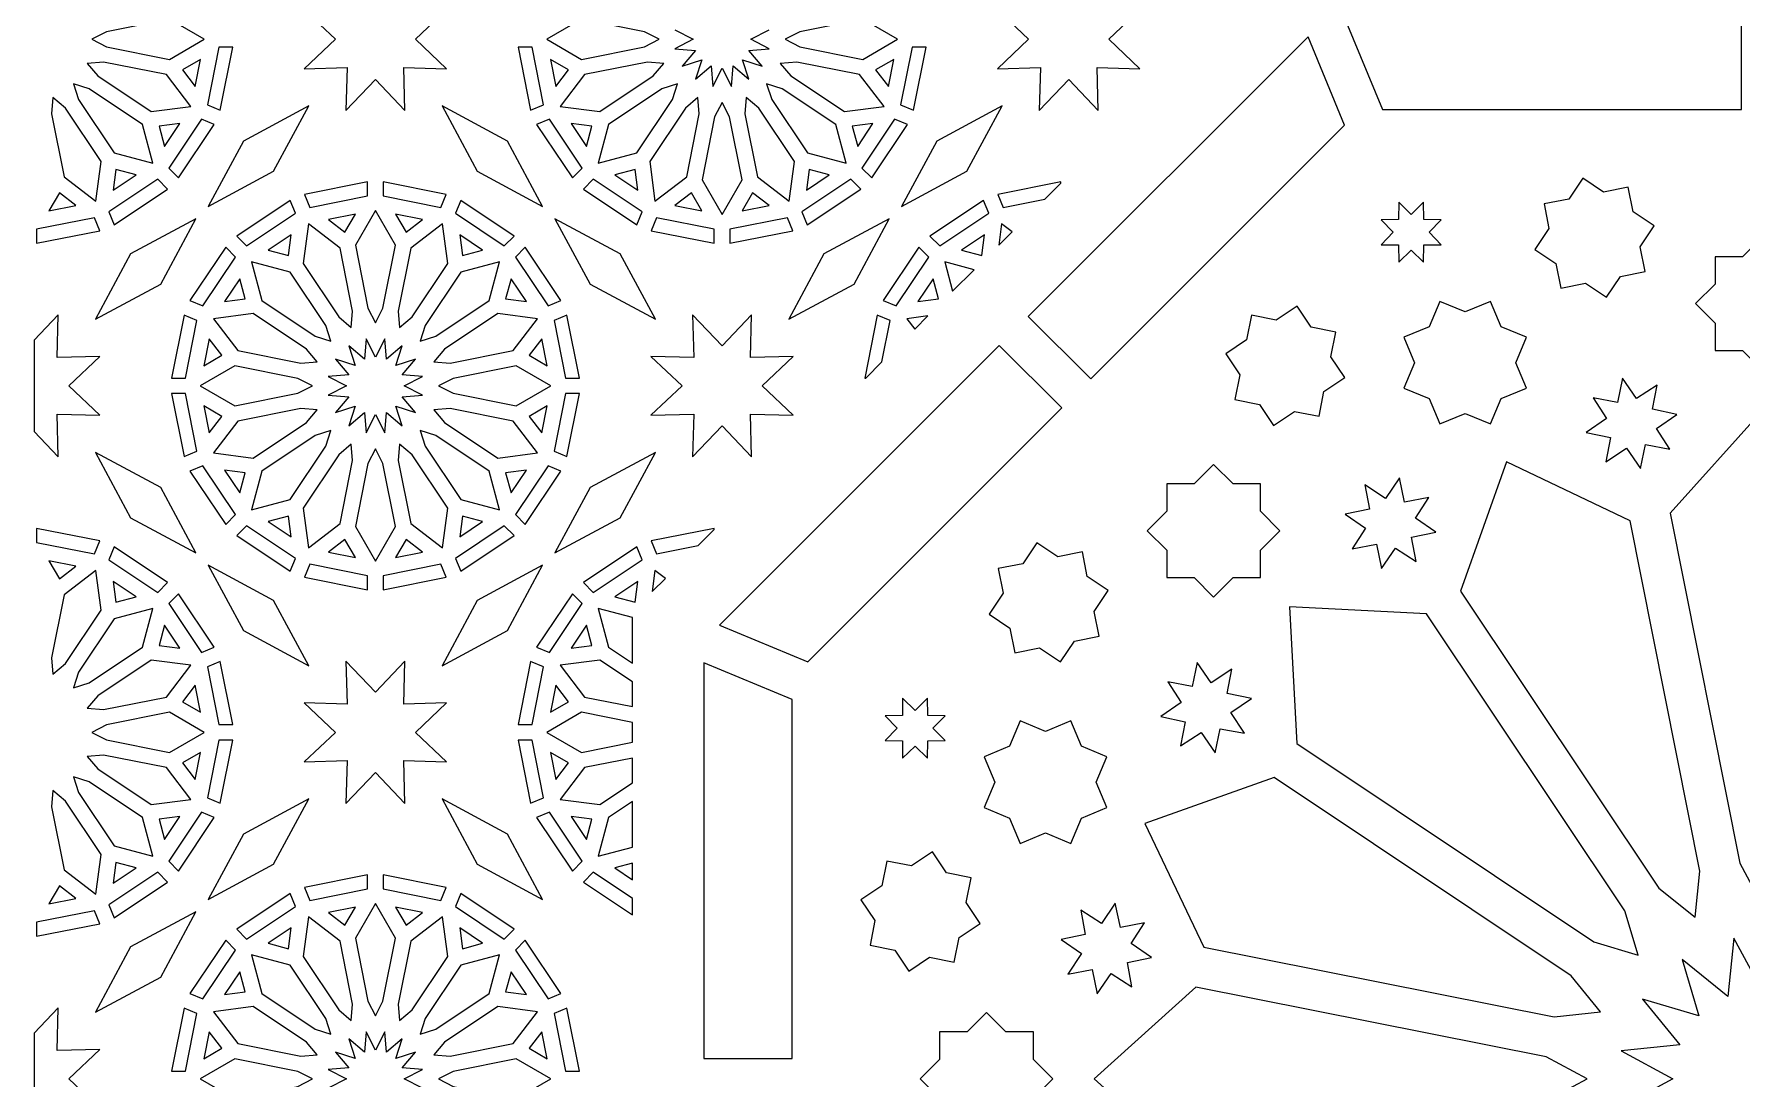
# Model space of a CAD drawing. Header units: millimetres. Extents: x 5 to 6335, y 27 to 2435.
# Drawn here: x 5461.2 to 5806, y 1734.9 to 1946 of the extents above; entities that cross this region are included whole.
import ezdxf

# ---------------------------------------------------------------- set-up
doc = ezdxf.new("R2010")
doc.units = ezdxf.units.MM
doc.layers.add('CUT', color=1, linetype='CONTINUOUS')

msp = doc.modelspace()

# ---------------------------------------------------------------- linework, layer by layer
at = {"layer": 'CUT'}
for points in [[(5524.134, 1959.282), (5524.367, 1950.633), (5515.718, 1950.866), (5521.999, 1944.915), (5515.718, 1938.964), (5524.367, 1939.197), (5524.134, 1930.548), (5530.085, 1936.829), (5536.036, 1930.548), (5535.803, 1939.197), (5544.452, 1938.964), (5538.171, 1944.915), (5544.452, 1950.866), (5535.803, 1950.633), (5536.036, 1959.282), (5530.085, 1953.001)], [(5664.134, 1959.282), (5664.367, 1950.633), (5655.718, 1950.866), (5661.999, 1944.915), (5655.718, 1938.964), (5664.367, 1939.197), (5664.134, 1930.548), (5670.085, 1936.829), (5676.036, 1930.548), (5675.803, 1939.197), (5684.452, 1938.964), (5678.171, 1944.915), (5684.452, 1950.866), (5675.803, 1950.633), (5676.036, 1959.282), (5670.085, 1953.001)], [(5472.816, 1944.915), (5475.773, 1943.401), (5488.485, 1940.872), (5495.489, 1944.915), (5488.485, 1948.958), (5475.773, 1946.429)], [(5587.354, 1944.915), (5584.397, 1946.429), (5571.685, 1948.958), (5564.681, 1944.915), (5571.685, 1940.872), (5584.397, 1943.401)], [(5612.816, 1944.915), (5615.773, 1943.401), (5628.485, 1940.872), (5635.489, 1944.915), (5628.485, 1948.958), (5615.773, 1946.429)], [(5805.96, 1948.59), (5726.043, 1948.59), (5733.436, 1930.74), (5805.96, 1930.74)], [(5674.533, 1876.301), (5725.815, 1927.583), (5718.421, 1945.433), (5661.911, 1888.923)], [(5498.461, 1943.34), (5496.143, 1931.685), (5498.742, 1930.607), (5501.276, 1943.34)], [(5558.894, 1943.34), (5561.428, 1930.607), (5564.027, 1931.685), (5561.709, 1943.34)], [(5638.461, 1943.34), (5636.143, 1931.685), (5638.742, 1930.607), (5641.276, 1943.34)], [(5471.847, 1940.043), (5473.998, 1937.513), (5484.776, 1930.311), (5492.793, 1931.366), (5487.871, 1937.782), (5475.158, 1940.311)], [(5494.754, 1940.853), (5491.103, 1938.745), (5493.67, 1935.4)], [(5569.067, 1938.745), (5565.416, 1940.853), (5566.5, 1935.4)], [(5588.323, 1940.043), (5585.012, 1940.311), (5572.299, 1937.782), (5567.377, 1931.366), (5575.394, 1930.311), (5586.172, 1937.513)], [(5611.847, 1940.043), (5613.998, 1937.513), (5624.776, 1930.311), (5632.793, 1931.366), (5627.871, 1937.782), (5615.158, 1940.311)], [(5634.754, 1940.853), (5631.103, 1938.745), (5633.67, 1935.4)], [(5469.087, 1935.913), (5470.107, 1932.751), (5477.308, 1921.974), (5485.119, 1919.881), (5483.026, 1927.692), (5472.249, 1934.893)], [(5591.083, 1935.913), (5587.921, 1934.893), (5577.144, 1927.692), (5575.051, 1919.881), (5582.862, 1921.974), (5590.063, 1932.751)], [(5609.087, 1935.913), (5610.107, 1932.751), (5617.308, 1921.974), (5625.119, 1919.881), (5623.026, 1927.692), (5612.249, 1934.893)], [(5464.957, 1933.153), (5464.689, 1929.842), (5467.218, 1917.129), (5473.634, 1912.207), (5474.689, 1920.224), (5467.487, 1931.002)], [(5509.529, 1918.266), (5516.634, 1931.464), (5503.436, 1924.359), (5496.331, 1911.161)], [(5556.734, 1924.359), (5543.536, 1931.464), (5550.641, 1918.266), (5563.839, 1911.161)], [(5595.213, 1933.153), (5592.683, 1931.002), (5585.481, 1920.224), (5586.536, 1912.207), (5592.952, 1917.129), (5595.481, 1929.842)], [(5600.085, 1932.184), (5598.571, 1929.227), (5596.042, 1916.515), (5600.085, 1909.511), (5604.128, 1916.515), (5601.599, 1929.227)], [(5604.957, 1933.153), (5604.689, 1929.842), (5607.218, 1917.129), (5613.634, 1912.207), (5614.689, 1920.224), (5607.487, 1931.002)], [(5649.529, 1918.266), (5656.634, 1931.464), (5643.436, 1924.359), (5636.331, 1911.161)], [(5490.561, 1927.895), (5486.381, 1927.345), (5487.472, 1923.272)], [(5494.937, 1928.774), (5488.335, 1918.893), (5490.324, 1916.903), (5497.537, 1927.697)], [(5562.633, 1927.697), (5569.846, 1916.903), (5571.835, 1918.893), (5565.233, 1928.774)], [(5573.789, 1927.345), (5569.609, 1927.895), (5572.698, 1923.272)], [(5630.561, 1927.895), (5626.381, 1927.345), (5627.472, 1923.272)], [(5634.937, 1928.774), (5628.335, 1918.893), (5630.324, 1916.903), (5637.537, 1927.697)], [(5481.728, 1917.528), (5477.655, 1918.619), (5477.105, 1914.439)], [(5582.515, 1918.619), (5578.442, 1917.528), (5583.065, 1914.439)], [(5621.728, 1917.528), (5617.655, 1918.619), (5617.105, 1914.439)], [(5486.107, 1916.665), (5476.226, 1910.063), (5477.303, 1907.463), (5488.097, 1914.676)], [(5528.51, 1916.106), (5515.777, 1913.572), (5516.855, 1910.973), (5528.51, 1913.291)], [(5544.393, 1913.572), (5531.66, 1916.106), (5531.66, 1913.291), (5543.315, 1910.973)], [(5572.073, 1914.676), (5582.867, 1907.463), (5583.944, 1910.063), (5574.063, 1916.665)], [(5626.107, 1916.665), (5616.226, 1910.063), (5617.303, 1907.463), (5628.097, 1914.676)], [(5668.51, 1915.887), (5668.51, 1916.106), (5655.777, 1913.572), (5656.855, 1910.973), (5665.269, 1912.646)], [(5771.069, 1912.644), (5766.084, 1911.652), (5767.076, 1906.668), (5764.252, 1902.443), (5768.477, 1899.619), (5769.469, 1894.635), (5774.454, 1895.627), (5778.679, 1892.803), (5781.503, 1897.028), (5786.487, 1898.02), (5785.495, 1903.004), (5788.319, 1907.229), (5784.094, 1910.053), (5783.102, 1915.037), (5778.117, 1914.045), (5773.892, 1916.869)], [(5466.255, 1913.897), (5464.147, 1910.246), (5469.6, 1911.33)], [(5512.867, 1912.367), (5502.073, 1905.154), (5504.063, 1903.165), (5513.944, 1909.767)], [(5558.097, 1905.154), (5547.303, 1912.367), (5546.226, 1909.767), (5556.107, 1903.165)], [(5593.915, 1913.897), (5590.57, 1911.33), (5596.023, 1910.246)], [(5606.255, 1913.897), (5604.147, 1910.246), (5609.6, 1911.33)], [(5652.867, 1912.367), (5642.073, 1905.154), (5644.063, 1903.165), (5653.944, 1909.767)], [(5736.695, 1908.486), (5733.186, 1908.445), (5735.639, 1905.935), (5733.186, 1903.425), (5736.695, 1903.384), (5736.736, 1899.875), (5739.246, 1902.328), (5741.756, 1899.875), (5741.797, 1903.384), (5745.306, 1903.425), (5742.854, 1905.935), (5745.306, 1908.445), (5741.797, 1908.486), (5741.756, 1911.995), (5739.246, 1909.543), (5736.736, 1911.995)], [(5473.315, 1908.857), (5461.66, 1906.539), (5461.66, 1903.724), (5474.393, 1906.258)], [(5480.641, 1901.564), (5473.536, 1888.366), (5486.734, 1895.471), (5493.839, 1908.669)], [(5525.213, 1886.677), (5525.481, 1889.988), (5522.952, 1902.701), (5516.536, 1907.623), (5515.481, 1899.606), (5522.683, 1888.828)], [(5520.57, 1908.5), (5523.915, 1905.933), (5526.023, 1909.584)], [(5530.085, 1887.646), (5531.599, 1890.603), (5534.128, 1903.315), (5530.085, 1910.319), (5526.042, 1903.315), (5528.571, 1890.603)], [(5534.147, 1909.584), (5536.255, 1905.933), (5539.6, 1908.5)], [(5534.957, 1886.677), (5537.487, 1888.828), (5544.689, 1899.606), (5543.634, 1907.623), (5537.218, 1902.701), (5534.689, 1889.988)], [(5573.436, 1895.471), (5586.634, 1888.366), (5579.529, 1901.564), (5566.331, 1908.669)], [(5598.51, 1906.539), (5586.855, 1908.857), (5585.777, 1906.258), (5598.51, 1903.724)], [(5613.315, 1908.857), (5601.66, 1906.539), (5601.66, 1903.724), (5614.393, 1906.258)], [(5620.641, 1901.564), (5613.536, 1888.366), (5626.734, 1895.471), (5633.839, 1908.669)], [(5658.636, 1906.013), (5656.536, 1907.623), (5655.974, 1903.351)], [(5508.442, 1902.302), (5512.515, 1901.211), (5513.065, 1905.391)], [(5547.105, 1905.391), (5547.655, 1901.211), (5551.728, 1902.302)], [(5648.442, 1902.302), (5652.515, 1901.211), (5653.065, 1905.391)], [(5806.162, 1900.986), (5800.614, 1900.986), (5800.614, 1895.438), (5796.691, 1891.515), (5800.614, 1887.592), (5800.614, 1882.044), (5806.162, 1882.044), (5810.085, 1878.121), (5814.008, 1882.044), (5819.556, 1882.044), (5819.556, 1887.592), (5823.479, 1891.515), (5819.556, 1895.438), (5819.556, 1900.986), (5814.008, 1900.986), (5810.085, 1904.909)], [(5499.846, 1902.927), (5492.633, 1892.133), (5495.233, 1891.056), (5501.835, 1900.937)], [(5567.537, 1892.133), (5560.324, 1902.927), (5558.335, 1900.937), (5564.937, 1891.056)], [(5639.846, 1902.927), (5632.633, 1892.133), (5635.233, 1891.056), (5641.835, 1900.937)], [(5521.083, 1883.917), (5520.063, 1887.079), (5512.862, 1897.856), (5505.051, 1899.949), (5507.144, 1892.138), (5517.921, 1884.937)], [(5539.087, 1883.917), (5542.249, 1884.937), (5553.026, 1892.138), (5555.119, 1899.949), (5547.308, 1897.856), (5540.107, 1887.079)], [(5650.983, 1898.359), (5645.051, 1899.949), (5646.641, 1894.017)], [(5499.609, 1891.935), (5503.789, 1892.485), (5502.698, 1896.558)], [(5557.472, 1896.558), (5556.381, 1892.485), (5560.561, 1891.935)], [(5639.609, 1891.935), (5643.789, 1892.485), (5642.698, 1896.558)], [(5706.024, 1884.184), (5701.799, 1881.36), (5704.623, 1877.135), (5703.631, 1872.151), (5708.615, 1871.159), (5711.439, 1866.934), (5715.664, 1869.758), (5720.649, 1868.766), (5721.641, 1873.75), (5725.866, 1876.574), (5723.042, 1880.799), (5724.034, 1885.783), (5719.049, 1886.775), (5716.226, 1891), (5712.001, 1888.177), (5707.016, 1889.169)], [(5742.908, 1886.844), (5737.782, 1884.72), (5739.905, 1879.595), (5737.782, 1874.469), (5742.908, 1872.345), (5745.032, 1867.22), (5750.157, 1869.343), (5755.282, 1867.22), (5757.406, 1872.345), (5762.531, 1874.469), (5760.408, 1879.595), (5762.531, 1884.72), (5757.406, 1886.844), (5755.282, 1891.969), (5750.157, 1889.846), (5745.032, 1891.969)], [(5461.16, 1865.694), (5466.036, 1860.548), (5465.803, 1869.197), (5474.452, 1868.964), (5468.171, 1874.915), (5474.452, 1880.866), (5465.803, 1880.633), (5466.036, 1889.282), (5461.16, 1884.136)], [(5491.428, 1889.223), (5488.894, 1876.49), (5491.709, 1876.49), (5494.027, 1888.145)], [(5516.172, 1882.317), (5505.394, 1889.519), (5497.377, 1888.464), (5502.299, 1882.048), (5515.012, 1879.519), (5518.323, 1879.787)], [(5541.847, 1879.787), (5545.158, 1879.519), (5557.871, 1882.048), (5562.793, 1888.464), (5554.776, 1889.519), (5543.998, 1882.317)], [(5566.143, 1888.145), (5568.461, 1876.49), (5571.276, 1876.49), (5568.742, 1889.223)], [(5594.134, 1889.282), (5594.367, 1880.633), (5585.718, 1880.866), (5591.999, 1874.915), (5585.718, 1868.964), (5594.367, 1869.197), (5594.134, 1860.548), (5600.085, 1866.829), (5606.036, 1860.548), (5605.803, 1869.197), (5614.452, 1868.964), (5608.171, 1874.915), (5614.452, 1880.866), (5605.803, 1880.633), (5606.036, 1889.282), (5600.085, 1883.001)], [(5632.354, 1879.731), (5634.027, 1888.145), (5631.428, 1889.223), (5628.894, 1876.49), (5629.113, 1876.49)], [(5641.649, 1889.026), (5637.377, 1888.464), (5638.987, 1886.364)], [(5495.416, 1878.977), (5499.067, 1881.085), (5496.5, 1884.43)], [(5528.192, 1884.433), (5527.857, 1880.295), (5524.693, 1882.984), (5525.967, 1879.033), (5522.016, 1880.307), (5524.705, 1877.143), (5520.567, 1876.808), (5524.261, 1874.915), (5520.567, 1873.022), (5524.705, 1872.687), (5522.016, 1869.523), (5525.967, 1870.797), (5524.693, 1866.846), (5527.857, 1869.535), (5528.192, 1865.397), (5530.085, 1869.091), (5531.978, 1865.397), (5532.313, 1869.535), (5535.477, 1866.846), (5534.203, 1870.797), (5538.154, 1869.523), (5535.465, 1872.687), (5539.603, 1873.022), (5535.909, 1874.915), (5539.603, 1876.808), (5535.465, 1877.143), (5538.154, 1880.307), (5534.203, 1879.033), (5535.477, 1882.984), (5532.313, 1880.295), (5531.978, 1884.433), (5530.085, 1880.739)], [(5563.67, 1884.43), (5561.103, 1881.085), (5564.754, 1878.977)], [(5617.417, 1819.185), (5668.699, 1870.467), (5656.077, 1883.089), (5599.567, 1826.579)], [(5517.354, 1874.915), (5514.397, 1876.429), (5501.685, 1878.958), (5494.681, 1874.915), (5501.685, 1870.872), (5514.397, 1873.401)], [(5542.816, 1874.915), (5545.773, 1873.401), (5558.485, 1870.872), (5565.489, 1874.915), (5558.485, 1878.958), (5545.773, 1876.429)], [(5780.901, 1871.581), (5776.003, 1872.496), (5778.723, 1868.321), (5774.611, 1865.503), (5779.488, 1864.474), (5778.572, 1859.576), (5782.748, 1862.296), (5785.565, 1858.184), (5786.595, 1863.061), (5791.493, 1862.146), (5788.773, 1866.321), (5792.884, 1869.139), (5788.008, 1870.168), (5788.923, 1875.066), (5784.748, 1872.346), (5781.93, 1876.458)], [(5488.894, 1873.34), (5491.428, 1860.607), (5494.027, 1861.685), (5491.709, 1873.34)], [(5568.461, 1873.34), (5566.143, 1861.685), (5568.742, 1860.607), (5571.276, 1873.34)], [(5499.067, 1868.745), (5495.416, 1870.853), (5496.5, 1865.4)], [(5518.323, 1870.043), (5515.012, 1870.311), (5502.299, 1867.782), (5497.377, 1861.366), (5505.394, 1860.311), (5516.172, 1867.513)], [(5541.847, 1870.043), (5543.998, 1867.513), (5554.776, 1860.311), (5562.793, 1861.366), (5557.871, 1867.782), (5545.158, 1870.311)], [(5564.754, 1870.853), (5561.103, 1868.745), (5563.67, 1865.4)], [(5814.547, 1778.488), (5828.616, 1849.222), (5810.085, 1869.803), (5791.554, 1849.222), (5805.623, 1778.488), (5810.085, 1770.237)], [(5521.083, 1865.913), (5517.921, 1864.893), (5507.144, 1857.692), (5505.051, 1849.881), (5512.862, 1851.974), (5520.063, 1862.751)], [(5539.087, 1865.913), (5540.107, 1862.751), (5547.308, 1851.974), (5555.119, 1849.881), (5553.026, 1857.692), (5542.249, 1864.893)], [(5525.213, 1863.153), (5522.683, 1861.002), (5515.481, 1850.224), (5516.536, 1842.207), (5522.952, 1847.129), (5525.481, 1859.842)], [(5534.957, 1863.153), (5534.689, 1859.842), (5537.218, 1847.129), (5543.634, 1842.207), (5544.689, 1850.224), (5537.487, 1861.002)], [(5486.734, 1854.359), (5473.536, 1861.464), (5480.641, 1848.266), (5493.839, 1841.161)], [(5530.085, 1862.184), (5528.571, 1859.227), (5526.042, 1846.515), (5530.085, 1839.511), (5534.128, 1846.515), (5531.599, 1859.227)], [(5579.529, 1848.266), (5586.634, 1861.464), (5573.436, 1854.359), (5566.331, 1841.161)], [(5689.881, 1849.571), (5685.958, 1845.648), (5689.881, 1841.725), (5689.881, 1836.177), (5695.429, 1836.177), (5699.352, 1832.254), (5703.275, 1836.177), (5708.823, 1836.177), (5708.823, 1841.725), (5712.746, 1845.648), (5708.823, 1849.571), (5708.823, 1855.119), (5703.275, 1855.119), (5699.352, 1859.042), (5695.429, 1855.119), (5689.881, 1855.119)], [(5797.532, 1776.877), (5783.463, 1847.612), (5758.466, 1859.535), (5749.221, 1833.429), (5789.289, 1773.463), (5796.568, 1767.549)], [(5492.633, 1857.697), (5499.846, 1846.903), (5501.835, 1848.893), (5495.233, 1858.774)], [(5503.789, 1857.345), (5499.609, 1857.895), (5502.698, 1853.272)], [(5560.561, 1857.895), (5556.381, 1857.345), (5557.472, 1853.272)], [(5564.937, 1858.774), (5558.335, 1848.893), (5560.324, 1846.903), (5567.537, 1857.697)], [(5730.823, 1850.01), (5725.946, 1848.981), (5730.058, 1846.163), (5727.338, 1841.988), (5732.236, 1842.903), (5733.265, 1838.027), (5736.083, 1842.138), (5740.258, 1839.418), (5739.343, 1844.317), (5744.22, 1845.346), (5740.108, 1848.163), (5742.829, 1852.339), (5737.93, 1851.424), (5736.901, 1856.3), (5734.083, 1852.188), (5729.908, 1854.909)], [(5512.515, 1848.619), (5508.442, 1847.528), (5513.065, 1844.439)], [(5551.728, 1847.528), (5547.655, 1848.619), (5547.105, 1844.439)], [(5474.393, 1843.572), (5461.66, 1846.106), (5461.66, 1843.291), (5473.315, 1840.973)], [(5502.073, 1844.676), (5512.867, 1837.463), (5513.944, 1840.063), (5504.063, 1846.665)], [(5556.107, 1846.665), (5546.226, 1840.063), (5547.303, 1837.463), (5558.097, 1844.676)], [(5598.51, 1845.887), (5598.51, 1846.106), (5585.777, 1843.572), (5586.855, 1840.973), (5595.269, 1842.646)], [(5488.097, 1835.154), (5477.303, 1842.367), (5476.226, 1839.767), (5486.107, 1833.165)], [(5523.915, 1843.897), (5520.57, 1841.33), (5526.023, 1840.246)], [(5536.255, 1843.897), (5534.147, 1840.246), (5539.6, 1841.33)], [(5582.867, 1842.367), (5572.073, 1835.154), (5574.063, 1833.165), (5583.944, 1839.767)], [(5656.823, 1832.999), (5654, 1828.774), (5658.225, 1825.951), (5659.217, 1820.966), (5664.201, 1821.958), (5668.426, 1819.134), (5671.25, 1823.359), (5676.234, 1824.351), (5675.242, 1829.336), (5678.066, 1833.561), (5673.841, 1836.385), (5672.849, 1841.369), (5667.865, 1840.377), (5663.64, 1843.201), (5660.816, 1838.976), (5655.831, 1837.984)], [(5464.147, 1839.584), (5466.255, 1835.933), (5469.6, 1838.5)], [(5503.436, 1825.471), (5516.634, 1818.366), (5509.529, 1831.564), (5496.331, 1838.669)], [(5528.51, 1836.539), (5516.855, 1838.857), (5515.777, 1836.258), (5528.51, 1833.724)], [(5543.315, 1838.857), (5531.66, 1836.539), (5531.66, 1833.724), (5544.393, 1836.258)], [(5550.641, 1831.564), (5543.536, 1818.366), (5556.734, 1825.471), (5563.839, 1838.669)], [(5464.957, 1816.677), (5467.487, 1818.828), (5474.689, 1829.606), (5473.634, 1837.623), (5467.218, 1832.701), (5464.689, 1819.988)], [(5477.105, 1835.391), (5477.655, 1831.211), (5481.728, 1832.302)], [(5578.442, 1832.302), (5582.515, 1831.211), (5583.065, 1835.391)], [(5588.636, 1836.013), (5586.536, 1837.623), (5585.974, 1833.351)], [(5497.537, 1822.133), (5490.324, 1832.927), (5488.335, 1830.937), (5494.937, 1821.056)], [(5569.846, 1832.927), (5562.633, 1822.133), (5565.233, 1821.056), (5571.835, 1830.937)], [(5469.087, 1813.917), (5472.249, 1814.937), (5483.026, 1822.138), (5485.119, 1829.949), (5477.308, 1827.856), (5470.107, 1817.079)], [(5582.01, 1828.084), (5575.051, 1829.949), (5577.144, 1822.138), (5582.01, 1818.886)], [(5782.429, 1768.88), (5742.362, 1828.846), (5714.705, 1830.295), (5716.154, 1802.638), (5776.12, 1762.571), (5785.109, 1759.891)], [(5487.472, 1826.558), (5486.381, 1822.485), (5490.561, 1821.935)], [(5569.609, 1821.935), (5573.789, 1822.485), (5572.698, 1826.558)], [(5471.847, 1809.787), (5475.158, 1809.519), (5487.871, 1812.048), (5492.793, 1818.464), (5484.776, 1819.519), (5473.998, 1812.317)], [(5496.143, 1818.145), (5498.461, 1806.49), (5501.276, 1806.49), (5498.742, 1819.223)], [(5524.134, 1819.282), (5524.367, 1810.633), (5515.718, 1810.866), (5521.999, 1804.915), (5515.718, 1798.964), (5524.367, 1799.197), (5524.134, 1790.548), (5530.085, 1796.829), (5536.036, 1790.548), (5535.803, 1799.197), (5544.452, 1798.964), (5538.171, 1804.915), (5544.452, 1810.866), (5535.803, 1810.633), (5536.036, 1819.282), (5530.085, 1813.001)], [(5561.428, 1819.223), (5558.894, 1806.49), (5561.709, 1806.49), (5564.027, 1818.145)], [(5582.01, 1815.098), (5575.394, 1819.519), (5567.377, 1818.464), (5572.299, 1812.048), (5582.01, 1810.116)], [(5614.26, 1739.04), (5614.26, 1811.564), (5596.41, 1818.957), (5596.41, 1739.04)], [(5692.812, 1810.917), (5688.7, 1808.099), (5693.576, 1807.07), (5692.661, 1802.171), (5696.837, 1804.892), (5699.654, 1800.78), (5700.683, 1805.657), (5705.582, 1804.742), (5702.862, 1808.917), (5706.973, 1811.735), (5702.097, 1812.764), (5703.012, 1817.662), (5698.837, 1814.942), (5696.019, 1819.054), (5694.99, 1814.177), (5690.091, 1815.092)], [(5493.67, 1814.43), (5491.103, 1811.085), (5494.754, 1808.977)], [(5565.416, 1808.977), (5569.067, 1811.085), (5566.5, 1814.43)], [(5635.457, 1805.754), (5633.005, 1803.244), (5636.514, 1803.203), (5636.555, 1799.694), (5639.065, 1802.146), (5641.575, 1799.694), (5641.616, 1803.203), (5645.125, 1803.244), (5642.672, 1805.754), (5645.125, 1808.264), (5641.616, 1808.305), (5641.575, 1811.814), (5639.065, 1809.361), (5636.555, 1811.814), (5636.514, 1808.305), (5633.005, 1808.264)], [(5472.816, 1804.915), (5475.773, 1803.401), (5488.485, 1800.872), (5495.489, 1804.915), (5488.485, 1808.958), (5475.773, 1806.429)], [(5582.01, 1806.904), (5571.685, 1808.958), (5564.681, 1804.915), (5571.685, 1800.872), (5582.01, 1802.926)], [(5655.154, 1794.843), (5653.031, 1789.718), (5658.156, 1787.594), (5660.28, 1782.469), (5665.405, 1784.592), (5670.531, 1782.469), (5672.655, 1787.594), (5677.78, 1789.718), (5675.657, 1794.843), (5677.78, 1799.968), (5672.655, 1802.092), (5670.531, 1807.218), (5665.405, 1805.095), (5660.28, 1807.218), (5658.156, 1802.092), (5653.031, 1799.968)], [(5471.847, 1800.043), (5473.998, 1797.513), (5484.776, 1790.311), (5492.793, 1791.366), (5487.871, 1797.782), (5475.158, 1800.311)], [(5494.754, 1800.853), (5491.103, 1798.745), (5493.67, 1795.4)], [(5498.461, 1803.34), (5496.143, 1791.685), (5498.742, 1790.607), (5501.276, 1803.34)], [(5558.894, 1803.34), (5561.428, 1790.607), (5564.027, 1791.685), (5561.709, 1803.34)], [(5569.067, 1798.745), (5565.416, 1800.853), (5566.5, 1795.4)], [(5582.01, 1799.714), (5572.299, 1797.782), (5567.377, 1791.366), (5575.394, 1790.311), (5582.01, 1794.732)], [(5469.087, 1795.913), (5470.107, 1792.751), (5477.308, 1781.974), (5485.119, 1779.881), (5483.026, 1787.692), (5472.249, 1794.893)], [(5771.537, 1755.711), (5711.571, 1795.779), (5685.465, 1786.534), (5697.388, 1761.537), (5768.123, 1747.468), (5777.451, 1748.432)], [(5464.957, 1793.153), (5464.689, 1789.842), (5467.218, 1777.129), (5473.634, 1772.207), (5474.689, 1780.224), (5467.487, 1791.002)], [(5509.529, 1778.266), (5516.634, 1791.464), (5503.436, 1784.359), (5496.331, 1771.161)], [(5556.734, 1784.359), (5543.536, 1791.464), (5550.641, 1778.266), (5563.839, 1771.161)], [(5582.01, 1790.944), (5577.144, 1787.692), (5575.051, 1779.881), (5582.01, 1781.746)], [(5490.561, 1787.895), (5486.381, 1787.345), (5487.472, 1783.272)], [(5494.937, 1788.774), (5488.335, 1778.893), (5490.324, 1776.903), (5497.537, 1787.697)], [(5562.633, 1787.697), (5569.846, 1776.903), (5571.835, 1778.893), (5565.233, 1788.774)], [(5573.789, 1787.345), (5569.609, 1787.895), (5572.698, 1783.272)], [(5630.955, 1766.883), (5629.963, 1761.898), (5634.947, 1760.906), (5637.771, 1756.681), (5641.996, 1759.505), (5646.98, 1758.513), (5647.972, 1763.497), (5652.197, 1766.321), (5649.373, 1770.546), (5650.365, 1775.531), (5645.381, 1776.523), (5642.557, 1780.748), (5638.332, 1777.924), (5633.348, 1778.916), (5632.356, 1773.931), (5628.131, 1771.108)], [(5486.107, 1776.665), (5476.226, 1770.063), (5477.303, 1767.463), (5488.097, 1774.676)], [(5481.728, 1777.528), (5477.655, 1778.619), (5477.105, 1774.439)], [(5528.51, 1776.106), (5515.777, 1773.572), (5516.855, 1770.973), (5528.51, 1773.291)], [(5544.393, 1773.572), (5531.66, 1776.106), (5531.66, 1773.291), (5543.315, 1770.973)], [(5582.01, 1771.356), (5574.063, 1776.665), (5572.073, 1774.676), (5582.01, 1768.035)], [(5582.01, 1778.484), (5578.442, 1777.528), (5582.01, 1775.144)], [(5466.255, 1773.897), (5464.147, 1770.246), (5469.6, 1771.33)], [(5512.867, 1772.367), (5502.073, 1765.154), (5504.063, 1763.165), (5513.944, 1769.767)], [(5520.57, 1768.5), (5523.915, 1765.933), (5526.023, 1769.584)], [(5530.085, 1747.646), (5531.599, 1750.603), (5534.128, 1763.315), (5530.085, 1770.319), (5526.042, 1763.315), (5528.571, 1750.603)], [(5534.147, 1769.584), (5536.255, 1765.933), (5539.6, 1768.5)], [(5558.097, 1765.154), (5547.303, 1772.367), (5546.226, 1769.767), (5556.107, 1763.165)], [(5672.654, 1760.252), (5669.934, 1756.077), (5674.832, 1756.992), (5675.861, 1752.116), (5678.679, 1756.227), (5682.854, 1753.507), (5681.939, 1758.405), (5686.816, 1759.435), (5682.704, 1762.252), (5685.424, 1766.428), (5680.526, 1765.512), (5679.497, 1770.389), (5676.679, 1766.277), (5672.504, 1768.997), (5673.419, 1764.099), (5668.542, 1763.07)], [(5473.315, 1768.857), (5461.66, 1766.539), (5461.66, 1763.724), (5474.393, 1766.258)], [(5480.641, 1761.564), (5473.536, 1748.366), (5486.734, 1755.471), (5493.839, 1768.669)], [(5525.213, 1746.677), (5525.481, 1749.988), (5522.952, 1762.701), (5516.536, 1767.623), (5515.481, 1759.606), (5522.683, 1748.828)], [(5534.957, 1746.677), (5537.487, 1748.828), (5544.689, 1759.606), (5543.634, 1767.623), (5537.218, 1762.701), (5534.689, 1749.988)], [(5499.846, 1762.927), (5492.633, 1752.133), (5495.233, 1751.056), (5501.835, 1760.937)], [(5508.442, 1762.302), (5512.515, 1761.211), (5513.065, 1765.391)], [(5547.105, 1765.391), (5547.655, 1761.211), (5551.728, 1762.302)], [(5567.537, 1752.133), (5560.324, 1762.927), (5558.335, 1760.937), (5564.937, 1751.056)], [(5521.083, 1743.917), (5520.063, 1747.079), (5512.862, 1757.856), (5505.051, 1759.949), (5507.144, 1752.138), (5517.921, 1744.937)], [(5539.087, 1743.917), (5542.249, 1744.937), (5553.026, 1752.138), (5555.119, 1759.949), (5547.308, 1757.856), (5540.107, 1747.079)], [(5499.609, 1751.935), (5503.789, 1752.485), (5502.698, 1756.558)], [(5557.472, 1756.558), (5556.381, 1752.485), (5560.561, 1751.935)], [(5766.512, 1739.377), (5695.778, 1753.446), (5675.197, 1734.915), (5695.778, 1716.384), (5766.512, 1730.453), (5774.763, 1734.915)], [(5461.16, 1725.694), (5466.036, 1720.548), (5465.803, 1729.197), (5474.452, 1728.964), (5468.171, 1734.915), (5474.452, 1740.866), (5465.803, 1740.633), (5466.036, 1749.282), (5461.16, 1744.136)], [(5491.428, 1749.223), (5488.894, 1736.49), (5491.709, 1736.49), (5494.027, 1748.145)], [(5516.172, 1742.317), (5505.394, 1749.519), (5497.377, 1748.464), (5502.299, 1742.048), (5515.012, 1739.519), (5518.323, 1739.787)], [(5541.847, 1739.787), (5545.158, 1739.519), (5557.871, 1742.048), (5562.793, 1748.464), (5554.776, 1749.519), (5543.998, 1742.317)], [(5566.143, 1748.145), (5568.461, 1736.49), (5571.276, 1736.49), (5568.742, 1749.223)], [(5644.014, 1730.992), (5644.014, 1725.444), (5649.562, 1725.444), (5653.485, 1721.521), (5657.408, 1725.444), (5662.956, 1725.444), (5662.956, 1730.992), (5666.879, 1734.915), (5662.956, 1738.838), (5662.956, 1744.386), (5657.408, 1744.386), (5653.485, 1748.309), (5649.562, 1744.386), (5644.014, 1744.386), (5644.014, 1738.838), (5640.091, 1734.915)], [(5495.416, 1738.977), (5499.067, 1741.085), (5496.5, 1744.43)], [(5563.67, 1744.43), (5561.103, 1741.085), (5564.754, 1738.977)], [(5514.397, 1736.429), (5501.685, 1738.958), (5494.681, 1734.915), (5501.685, 1730.872), (5514.397, 1733.401), (5517.354, 1734.915)], [(5545.773, 1733.401), (5558.485, 1730.872), (5565.489, 1734.915), (5558.485, 1738.958), (5545.773, 1736.429), (5542.816, 1734.915)]]:
    msp.add_lwpolyline(points, close=True, dxfattribs=at)
for points in [[(5590.567, 1946.808), (5594.261, 1944.915), (5590.567, 1943.022), (5594.705, 1942.687), (5592.016, 1939.523), (5595.967, 1940.797), (5594.693, 1936.846), (5597.857, 1939.535), (5598.192, 1935.397), (5600.085, 1939.091), (5601.978, 1935.397), (5602.313, 1939.535), (5605.477, 1936.846), (5604.203, 1940.797), (5608.154, 1939.523), (5605.465, 1942.687), (5609.603, 1943.022), (5605.909, 1944.915), (5609.603, 1946.808)], [(5838.524, 1729.259), (5828.062, 1734.915), (5838.524, 1740.571), (5826.694, 1741.795), (5834.194, 1751.024), (5822.797, 1747.627), (5826.194, 1759.024), (5816.965, 1751.524), (5815.741, 1763.354), (5810.085, 1752.892), (5804.429, 1763.354), (5803.205, 1751.524), (5793.976, 1759.024), (5797.373, 1747.627), (5785.976, 1751.024), (5793.476, 1741.795), (5781.646, 1740.571), (5792.108, 1734.915), (5781.646, 1729.259)], [(5539.603, 1733.022), (5535.909, 1734.915), (5539.603, 1736.808), (5535.465, 1737.143), (5538.154, 1740.307), (5534.203, 1739.033), (5535.477, 1742.984), (5532.313, 1740.295), (5531.978, 1744.433), (5530.085, 1740.739), (5528.192, 1744.433), (5527.857, 1740.295), (5524.693, 1742.984), (5525.967, 1739.033), (5522.016, 1740.307), (5524.705, 1737.143), (5520.567, 1736.808), (5524.261, 1734.915), (5520.567, 1733.022)]]:
    msp.add_lwpolyline(points, dxfattribs=at)

doc.saveas('drawing.dxf')
